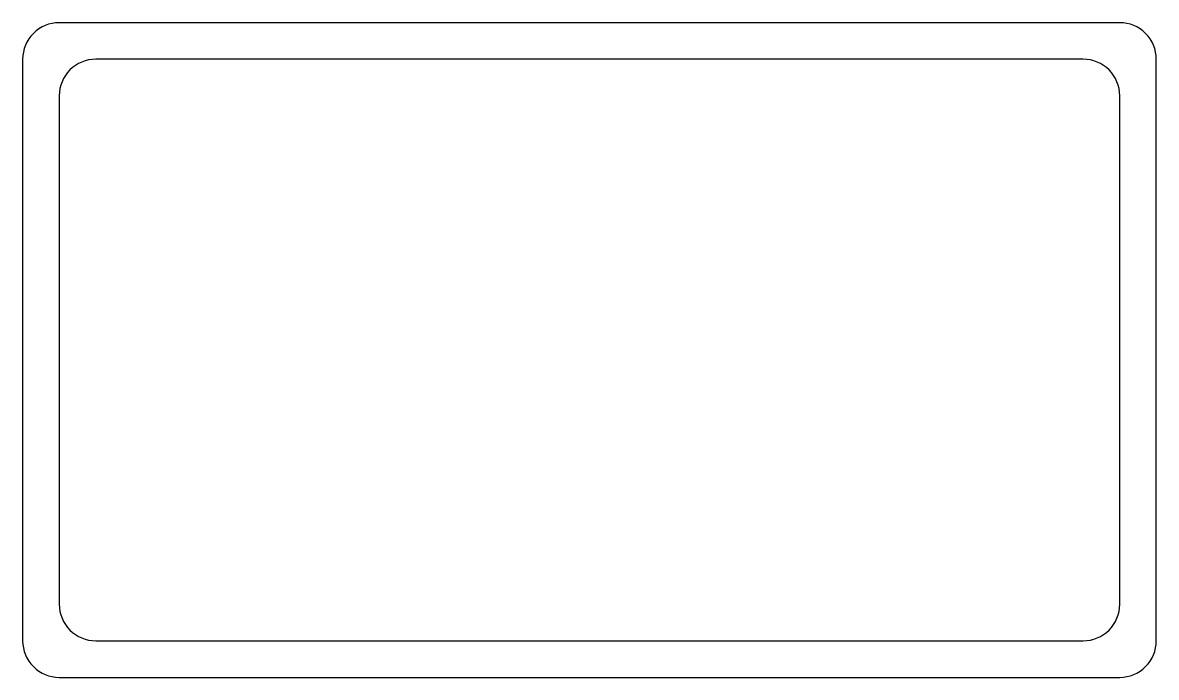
# Model space of a CAD drawing. Extents: x 1268 to 1578, y 1062 to 1241.
import ezdxf

# ---------------------------------------------------------------- set-up
doc = ezdxf.new("R2010")
doc.units = 0
doc.layers.get('0').update_dxf_attribs({"linetype": 'CONTINUOUS'})

msp = doc.modelspace()

# ---------------------------------------------------------------- linework, layer by layer
for points in [[(1277.57, 1062.17), (1567.57, 1062.17, 0.414214), (1577.57, 1072.17), (1577.57, 1231.17, 0.414214), (1567.57, 1241.17), (1277.57, 1241.17, 0.414214), (1267.57, 1231.17), (1267.57, 1072.17, 0.414214)], [(1287.57, 1072.17), (1557.57, 1072.17, 0.414214), (1567.57, 1082.17), (1567.57, 1221.17, 0.414214), (1557.57, 1231.17), (1287.57, 1231.17, 0.414214), (1277.57, 1221.17), (1277.57, 1082.17, 0.414214)]]:
    msp.add_lwpolyline(points, format="xyb", close=True)

doc.saveas('drawing.dxf')
